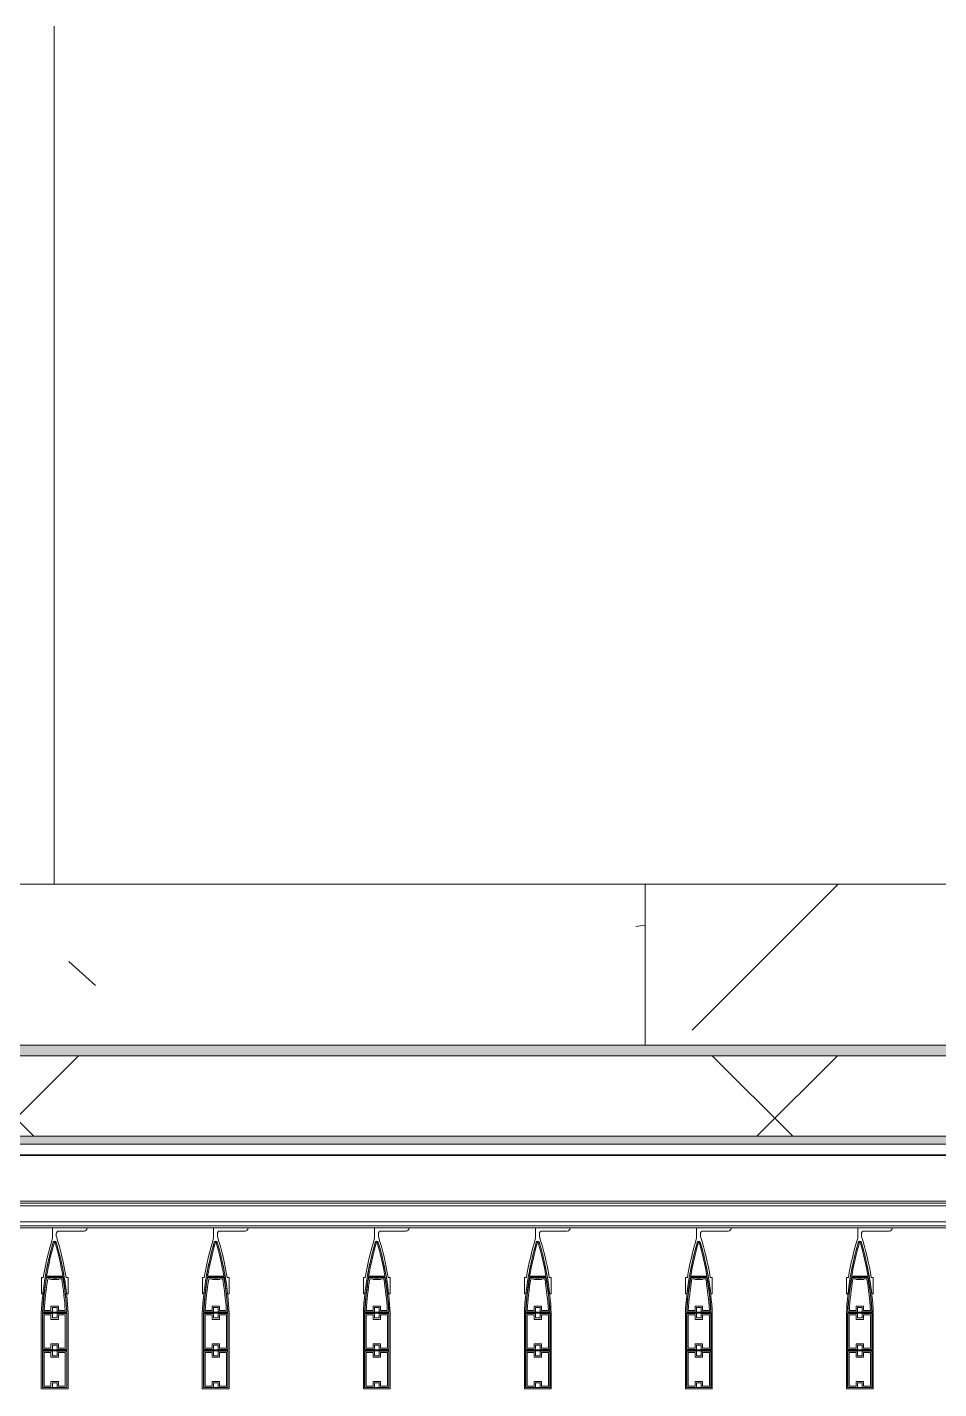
# Model space of a CAD drawing. Header units: millimetres. Extents: x 48966 to 155647, y -43515 to 26217.
# Drawn here: x 115280 to 116979, y -32323 to -29785 of the extents above; entities that cross this region are included whole.
import ezdxf

# ---------------------------------------------------------------- set-up
doc = ezdxf.new("R2010")
doc.units = ezdxf.units.MM
doc.linetypes.add('Осевые', pattern=[6350, 1270, -952.5, 3175, -952.5])
for name, color, linetype, lineweight in [('Обобщенные модели', 7, 'Continuous', 9), ('Обобщенные модели-1', 7, 'Continuous', 18), ('Общие ребра', 7, 'Continuous', 9), ('Оси-2', 7, 'Осевые', 9), ('Перекрытия', 7, 'Continuous', 9), ('Стены', 7, 'Continuous', 9), ('Стены-1', 7, 'Continuous', 18), ('Штриховка разреза-1', 7, 'Continuous', 9)]:
    doc.layers.add(name, color=color, linetype=linetype, lineweight=lineweight)
pattern_1 = [(0, (0, 0), (812.8, 203.2), [67.056, -542.544, 67.056, -542.544, -3251.2]), (0, (0, 0), (812.8, 203.2), [-1219.2, 67.056, -1152.144, 67.056, -542.544, -1422.4]), (0, (0, 0), (812.8, 203.2), [-3048, 67.056, -339.344, 67.056, -948.944]), (120, (304.8, 101.6), (-582.37636, 602.30545), [67.056, -542.544, 67.056, -542.544, -3251.2]), (120, (304.8, 101.6), (-582.37636, 602.30545), [-1219.2, 67.056, -1152.144, 67.056, -542.544, -1422.4]), (120, (304.8, 101.6), (-582.37636, 602.30545), [-3048, 67.056, -339.344, 67.056, -948.944]), (240, (406.4, 508), (-230.42364, -805.50545), [67.056, -542.544, 67.056, -542.544, -3251.2]), (240, (406.4, 508), (-230.42364, -805.50545), [-1219.2, 67.056, -1152.144, 67.056, -542.544, -1422.4]), (240, (406.4, 508), (-230.42364, -805.50545), [-3048, 67.056, -339.344, 67.056, -948.944])]

# ---------------------------------------------------------------- blocks, each defined once
blk = doc.blocks.new('Обобщенные модели 2 - Обобщенные модели 2-1035725-План 5-го этажа на отм_ _12_600')
at = {"layer": 'Обобщенные модели'}
h = blk.add_hatch(dxfattribs=at)
h.set_pattern_fill('FP_1', color=256, style=0, pattern_type=2)
h.set_pattern_definition([(45, (0, 0), (168.3798, 617.3926), [793.75, -158.75, 6.706, -152.044])])
h.paths.add_polyline_path([(117431.6, -31682.9), (117431.6, -31382.9), (116431.6, -31382.9), (116431.6, -31682.9), (117389.4, -31682.9)], flags=0)
at = {"layer": 'Обобщенные модели-1'}
for p, q in [((117431.6, -31382.9), (116431.6, -31382.9)), ((116431.6, -31382.9), (116431.6, -31682.9)), ((116431.6, -31682.9), (117431.6, -31682.9))]:
    blk.add_line(p, q, dxfattribs=at)
blk = doc.blocks.new('Обвязочная балка 1 - Обвязочная балка 1-1451838-План 5-го этажа на отм_ _12_600')
at = {"layer": 'Обобщенные модели'}
for p, q in [((124281.6, -31982.6), (79137.6, -31982.6)), ((79137.7, -32012.5), (124281.6, -32012.5))]:
    blk.add_line(p, q, dxfattribs=at)
at = {"layer": 'Обобщенные модели-1'}
for p, q in [((124281.6, -31973.4), (79137.6, -31973.4)), ((79137.6, -31977.4), (124281.6, -31977.4)), ((124281.6, -32019.4), (79137.7, -32019.4)), ((79137.7, -32023.4), (124281.6, -32023.4))]:
    blk.add_line(p, q, dxfattribs=at)
blk = doc.blocks.new('Профиль ламели474 - Профиль ламели-1595377-План 5-го этажа на отм_ _12_600')
at = {"layer": 'Обобщенные модели-1'}
for p, q in [((89806.9, 24507.1), (89806.9, 24366.2)), ((89856.9, 24507.1), (89806.9, 24507.1)), ((89809.1, 24436.5), (89809.1, 24504.9)), ((89809.1, 24504.9), (89854.7, 24504.9)), ((89827.4, 24504.4), (89809.6, 24504.4)), ((89809.6, 24504.4), (89809.6, 24437)), ((89812.1, 24439.5), (89812.1, 24501.9)), ((89812.1, 24501.9), (89824.9, 24501.9)), ((89824.9, 24501.9), (89824.9, 24493.5)), ((89827.4, 24496), (89827.4, 24504.4)), ((89836.3, 24496), (89827.4, 24496)), ((89854.2, 24504.4), (89836.3, 24504.4)), ((89836.3, 24504.4), (89836.3, 24496)), ((89838.8, 24493.5), (89838.8, 24501.9)), ((89838.8, 24501.9), (89851.7, 24501.9)), ((89851.7, 24501.9), (89851.7, 24439.5)), ((89854.2, 24437), (89854.2, 24504.4)), ((89854.7, 24504.9), (89854.7, 24436.5)), ((89856.9, 24366.2), (89856.9, 24507.1)), ((89824.9, 24493.5), (89838.8, 24493.5)), ((89838.8, 24447.9), (89824.9, 24447.9)), ((89824.9, 24447.9), (89824.9, 24439.5)), ((89827.4, 24437), (89827.4, 24445.4)), ((89827.4, 24445.4), (89836.3, 24445.4)), ((89836.3, 24445.4), (89836.3, 24437)), ((89838.8, 24439.5), (89838.8, 24447.9)), ((89854.7, 24436.5), (89809.1, 24436.5)), ((89809.1, 24434.6), (89854.7, 24434.6)), ((89809.1, 24366.2), (89809.1, 24434.6)), ((89809.6, 24437), (89827.4, 24437)), ((89827.4, 24434.1), (89809.6, 24434.1)), ((89809.6, 24434.1), (89809.6, 24366.7)), ((89824.9, 24439.5), (89812.1, 24439.5)), ((89812.1, 24369.2), (89812.1, 24431.6)), ((89812.1, 24431.6), (89824.9, 24431.6)), ((89824.9, 24431.6), (89824.9, 24423.2)), ((89824.9, 24423.2), (89838.8, 24423.2)), ((89827.4, 24425.7), (89827.4, 24434.1)), ((89836.3, 24425.7), (89827.4, 24425.7)), ((89836.3, 24437), (89854.2, 24437)), ((89854.2, 24434.1), (89836.3, 24434.1)), ((89836.3, 24434.1), (89836.3, 24425.7)), ((89851.7, 24439.5), (89838.8, 24439.5)), ((89838.8, 24423.2), (89838.8, 24431.6)), ((89838.8, 24431.6), (89851.7, 24431.6)), ((89851.7, 24431.6), (89851.7, 24369.2)), ((89854.2, 24366.7), (89854.2, 24434.1)), ((89854.7, 24434.6), (89854.7, 24366.2)), ((89824.9, 24369.2), (89812.1, 24369.2)), ((89838.8, 24377.6), (89824.9, 24377.6)), ((89824.9, 24377.6), (89824.9, 24369.2)), ((89827.4, 24366.7), (89827.4, 24375.1)), ((89827.4, 24375.1), (89836.3, 24375.1)), ((89836.3, 24375.1), (89836.3, 24366.7)), ((89838.8, 24369.2), (89838.8, 24377.6)), ((89851.7, 24369.2), (89838.8, 24369.2)), ((89854.7, 24366.2), (89809.1, 24366.2)), ((89809.1, 24364.3), (89854.6, 24364.3)), ((89809.6, 24366.7), (89827.4, 24366.7)), ((89827.4, 24363.8), (89809.6, 24363.8)), ((89812.2, 24361.3), (89824.9, 24361.3)), ((89824.9, 24361.3), (89824.9, 24352.9)), ((89824.9, 24352.9), (89838.8, 24352.9)), ((89827.4, 24355.4), (89827.4, 24363.8)), ((89836.3, 24355.4), (89827.4, 24355.4)), ((89836.3, 24366.7), (89854.2, 24366.7)), ((89854.2, 24363.8), (89836.3, 24363.8)), ((89836.3, 24363.8), (89836.3, 24355.4)), ((89838.8, 24352.9), (89838.8, 24361.3)), ((89838.8, 24361.3), (89851.5, 24361.3)), ((89809.8, 24330.1), (89806.9, 24330.1)), ((89806.9, 24330.1), (89806.9, 24299.7)), ((89856.8, 24330.1), (89853.9, 24330.1)), ((89856.8, 24299.7), (89856.8, 24330.1)), ((89806.9, 24299.7), (89810.5, 24299.7)), ((89847.4, 24299.2), (89816.3, 24299.2)), ((89816.6, 24297.3), (89847.1, 24297.3)), ((89816.8, 24299.7), (89827.4, 24299.7)), ((89824.9, 24302.2), (89818.9, 24302.2)), ((89838.8, 24303.5), (89824.9, 24303.5)), ((89824.9, 24303.5), (89824.9, 24302.2)), ((89827.4, 24299.7), (89827.4, 24301)), ((89827.4, 24301), (89836.3, 24301)), ((89836.3, 24301), (89836.3, 24299.7)), ((89836.3, 24299.7), (89846.9, 24299.7)), ((89838.8, 24302.2), (89838.8, 24303.5)), ((89844.8, 24302.2), (89838.8, 24302.2)), ((89853.2, 24299.7), (89856.8, 24299.7)), ((89828.9, 24223), (89828.9, 24218.1)), ((89835.9, 24207.1), (89835.9, 24226.3)), ((89771.9, 24208.1), (89771.9, 24207.1)), ((89771.9, 24207.1), (89835.9, 24207.1)), ((89823.9, 24213.1), (89776.9, 24213.1))]:
    blk.add_line(p, q, dxfattribs=at)
for centre, radius, start, end in [((90380.6, 24394.6), 574.5, 182.8338, 196.2258), ((90380.7, 24394.3), 572.3, 183.0109, 189.5715), ((90380.4, 24395.9), 571.8, 183.2193, 189.6867), ((90380.5, 24395.6), 569.3, 183.4571, 189.4457), ((89283.1, 24394.6), 574.5, 343.7742, 357.1662), ((89283.2, 24395.6), 569.3, 350.5543, 356.5429), ((89283.3, 24395.9), 571.8, 350.3133, 356.7807), ((89283, 24394.3), 572.3, 350.4285, 356.9891), ((90380.6, 24394.6), 574.5, 186.4465, 196.2576), ((89283.1, 24394.6), 574.5, 343.7424, 353.5535), ((90377.1, 24394.6), 574.5, 189.5084, 197.3712), ((90349, 24386.8), 539.8, 189.5428, 196.4344), ((89314.7, 24386.8), 539.8, 343.5656, 350.4572), ((89286.6, 24394.6), 574.5, 342.9661, 350.4916), ((89823.9, 24218.1), 5, 270, 0), ((89831.9, 24235.1), 3, 200, 340), ((89831.9, 24234.5), 2.84, 196.2576, 343.7424), ((89831.9, 24234.2), 0.645, 196.4344, 343.5656), ((89776.9, 24208.1), 5, 90, 180)]:
    blk.add_arc(centre, radius, start, end, dxfattribs=at)
blk = doc.blocks.new('Профиль ламели475 - Профиль ламели-1595641-План 5-го этажа на отм_ _12_600')
at = {"layer": 'Обобщенные модели-1'}
for p, q in [((89806.9, 24507.1), (89806.9, 24366.2)), ((89856.9, 24507.1), (89806.9, 24507.1)), ((89809.1, 24436.5), (89809.1, 24504.9)), ((89809.1, 24504.9), (89854.7, 24504.9)), ((89827.4, 24504.4), (89809.6, 24504.4)), ((89809.6, 24504.4), (89809.6, 24437)), ((89812.1, 24439.5), (89812.1, 24501.9)), ((89812.1, 24501.9), (89824.9, 24501.9)), ((89824.9, 24501.9), (89824.9, 24493.5)), ((89827.4, 24496), (89827.4, 24504.4)), ((89836.3, 24496), (89827.4, 24496)), ((89854.2, 24504.4), (89836.3, 24504.4)), ((89836.3, 24504.4), (89836.3, 24496)), ((89838.8, 24493.5), (89838.8, 24501.9)), ((89838.8, 24501.9), (89851.7, 24501.9)), ((89851.7, 24501.9), (89851.7, 24439.5)), ((89854.2, 24437), (89854.2, 24504.4)), ((89854.7, 24504.9), (89854.7, 24436.5)), ((89856.9, 24366.2), (89856.9, 24507.1)), ((89824.9, 24493.5), (89838.8, 24493.5)), ((89838.8, 24447.9), (89824.9, 24447.9)), ((89824.9, 24447.9), (89824.9, 24439.5)), ((89827.4, 24437), (89827.4, 24445.4)), ((89827.4, 24445.4), (89836.3, 24445.4)), ((89836.3, 24445.4), (89836.3, 24437)), ((89838.8, 24439.5), (89838.8, 24447.9)), ((89854.7, 24436.5), (89809.1, 24436.5)), ((89809.1, 24434.6), (89854.7, 24434.6)), ((89809.1, 24366.2), (89809.1, 24434.6)), ((89809.6, 24437), (89827.4, 24437)), ((89827.4, 24434.1), (89809.6, 24434.1)), ((89809.6, 24434.1), (89809.6, 24366.7)), ((89824.9, 24439.5), (89812.1, 24439.5)), ((89812.1, 24369.2), (89812.1, 24431.6)), ((89812.1, 24431.6), (89824.9, 24431.6)), ((89824.9, 24431.6), (89824.9, 24423.2)), ((89824.9, 24423.2), (89838.8, 24423.2)), ((89827.4, 24425.7), (89827.4, 24434.1)), ((89836.3, 24425.7), (89827.4, 24425.7)), ((89836.3, 24437), (89854.2, 24437)), ((89854.2, 24434.1), (89836.3, 24434.1)), ((89836.3, 24434.1), (89836.3, 24425.7)), ((89851.7, 24439.5), (89838.8, 24439.5)), ((89838.8, 24423.2), (89838.8, 24431.6)), ((89838.8, 24431.6), (89851.7, 24431.6)), ((89851.7, 24431.6), (89851.7, 24369.2)), ((89854.2, 24366.7), (89854.2, 24434.1)), ((89854.7, 24434.6), (89854.7, 24366.2)), ((89824.9, 24369.2), (89812.1, 24369.2)), ((89838.8, 24377.6), (89824.9, 24377.6)), ((89824.9, 24377.6), (89824.9, 24369.2)), ((89827.4, 24366.7), (89827.4, 24375.1)), ((89827.4, 24375.1), (89836.3, 24375.1)), ((89836.3, 24375.1), (89836.3, 24366.7)), ((89838.8, 24369.2), (89838.8, 24377.6)), ((89851.7, 24369.2), (89838.8, 24369.2)), ((89854.7, 24366.2), (89809.1, 24366.2)), ((89809.1, 24364.3), (89854.6, 24364.3)), ((89809.6, 24366.7), (89827.4, 24366.7)), ((89827.4, 24363.8), (89809.6, 24363.8)), ((89812.2, 24361.3), (89824.9, 24361.3)), ((89824.9, 24361.3), (89824.9, 24352.9)), ((89824.9, 24352.9), (89838.8, 24352.9)), ((89827.4, 24355.4), (89827.4, 24363.8)), ((89836.3, 24355.4), (89827.4, 24355.4)), ((89836.3, 24366.7), (89854.2, 24366.7)), ((89854.2, 24363.8), (89836.3, 24363.8)), ((89836.3, 24363.8), (89836.3, 24355.4)), ((89838.8, 24352.9), (89838.8, 24361.3)), ((89838.8, 24361.3), (89851.5, 24361.3)), ((89809.8, 24330.1), (89806.9, 24330.1)), ((89806.9, 24330.1), (89806.9, 24299.7)), ((89856.8, 24330.1), (89853.9, 24330.1)), ((89856.8, 24299.7), (89856.8, 24330.1)), ((89806.9, 24299.7), (89810.5, 24299.7)), ((89847.4, 24299.2), (89816.3, 24299.2)), ((89816.6, 24297.3), (89847.1, 24297.3)), ((89816.8, 24299.7), (89827.4, 24299.7)), ((89824.9, 24302.2), (89818.9, 24302.2)), ((89838.8, 24303.5), (89824.9, 24303.5)), ((89824.9, 24303.5), (89824.9, 24302.2)), ((89827.4, 24299.7), (89827.4, 24301)), ((89827.4, 24301), (89836.3, 24301)), ((89836.3, 24301), (89836.3, 24299.7)), ((89836.3, 24299.7), (89846.9, 24299.7)), ((89838.8, 24302.2), (89838.8, 24303.5)), ((89844.8, 24302.2), (89838.8, 24302.2)), ((89853.2, 24299.7), (89856.8, 24299.7)), ((89828.9, 24223), (89828.9, 24218.1)), ((89835.9, 24207.1), (89835.9, 24226.3)), ((89771.9, 24208.1), (89771.9, 24207.1)), ((89771.9, 24207.1), (89835.9, 24207.1)), ((89823.9, 24213.1), (89776.9, 24213.1))]:
    blk.add_line(p, q, dxfattribs=at)
for centre, radius, start, end in [((90380.6, 24394.6), 574.5, 182.8338, 196.2258), ((90380.7, 24394.3), 572.3, 183.0109, 189.5715), ((90380.4, 24395.9), 571.8, 183.2193, 189.6867), ((90380.5, 24395.6), 569.3, 183.4571, 189.4457), ((89283.1, 24394.6), 574.5, 343.7742, 357.1662), ((89283.2, 24395.6), 569.3, 350.5543, 356.5429), ((89283.3, 24395.9), 571.8, 350.3133, 356.7807), ((89283, 24394.3), 572.3, 350.4285, 356.9891), ((90380.6, 24394.6), 574.5, 186.4465, 196.2576), ((89283.1, 24394.6), 574.5, 343.7424, 353.5535), ((90377.1, 24394.6), 574.5, 189.5084, 197.3712), ((90349, 24386.8), 539.8, 189.5428, 196.4344), ((89314.7, 24386.8), 539.8, 343.5656, 350.4572), ((89286.6, 24394.6), 574.5, 342.9661, 350.4916), ((89823.9, 24218.1), 5, 270, 0), ((89831.9, 24235.1), 3, 200, 340), ((89831.9, 24234.5), 2.84, 196.2576, 343.7424), ((89831.9, 24234.2), 0.645, 196.4344, 343.5656), ((89776.9, 24208.1), 5, 90, 180)]:
    blk.add_arc(centre, radius, start, end, dxfattribs=at)
blk = doc.blocks.new('Профиль ламели476 - Профиль ламели-1595905-План 5-го этажа на отм_ _12_600')
at = {"layer": 'Обобщенные модели-1'}
for p, q in [((89806.9, 24507.1), (89806.9, 24366.2)), ((89856.9, 24507.1), (89806.9, 24507.1)), ((89809.1, 24436.5), (89809.1, 24504.9)), ((89809.1, 24504.9), (89854.7, 24504.9)), ((89827.4, 24504.4), (89809.6, 24504.4)), ((89809.6, 24504.4), (89809.6, 24437)), ((89812.1, 24439.5), (89812.1, 24501.9)), ((89812.1, 24501.9), (89824.9, 24501.9)), ((89824.9, 24501.9), (89824.9, 24493.5)), ((89827.4, 24496), (89827.4, 24504.4)), ((89836.3, 24496), (89827.4, 24496)), ((89854.2, 24504.4), (89836.3, 24504.4)), ((89836.3, 24504.4), (89836.3, 24496)), ((89838.8, 24493.5), (89838.8, 24501.9)), ((89838.8, 24501.9), (89851.7, 24501.9)), ((89851.7, 24501.9), (89851.7, 24439.5)), ((89854.2, 24437), (89854.2, 24504.4)), ((89854.7, 24504.9), (89854.7, 24436.5)), ((89856.9, 24366.2), (89856.9, 24507.1)), ((89824.9, 24493.5), (89838.8, 24493.5)), ((89838.8, 24447.9), (89824.9, 24447.9)), ((89824.9, 24447.9), (89824.9, 24439.5)), ((89827.4, 24437), (89827.4, 24445.4)), ((89827.4, 24445.4), (89836.3, 24445.4)), ((89836.3, 24445.4), (89836.3, 24437)), ((89838.8, 24439.5), (89838.8, 24447.9)), ((89854.7, 24436.5), (89809.1, 24436.5)), ((89809.1, 24434.6), (89854.7, 24434.6)), ((89809.1, 24366.2), (89809.1, 24434.6)), ((89809.6, 24437), (89827.4, 24437)), ((89827.4, 24434.1), (89809.6, 24434.1)), ((89809.6, 24434.1), (89809.6, 24366.7)), ((89824.9, 24439.5), (89812.1, 24439.5)), ((89812.1, 24369.2), (89812.1, 24431.6)), ((89812.1, 24431.6), (89824.9, 24431.6)), ((89824.9, 24431.6), (89824.9, 24423.2)), ((89824.9, 24423.2), (89838.8, 24423.2)), ((89827.4, 24425.7), (89827.4, 24434.1)), ((89836.3, 24425.7), (89827.4, 24425.7)), ((89836.3, 24437), (89854.2, 24437)), ((89854.2, 24434.1), (89836.3, 24434.1)), ((89836.3, 24434.1), (89836.3, 24425.7)), ((89851.7, 24439.5), (89838.8, 24439.5)), ((89838.8, 24423.2), (89838.8, 24431.6)), ((89838.8, 24431.6), (89851.7, 24431.6)), ((89851.7, 24431.6), (89851.7, 24369.2)), ((89854.2, 24366.7), (89854.2, 24434.1)), ((89854.7, 24434.6), (89854.7, 24366.2)), ((89824.9, 24369.2), (89812.1, 24369.2)), ((89838.8, 24377.6), (89824.9, 24377.6)), ((89824.9, 24377.6), (89824.9, 24369.2)), ((89827.4, 24366.7), (89827.4, 24375.1)), ((89827.4, 24375.1), (89836.3, 24375.1)), ((89836.3, 24375.1), (89836.3, 24366.7)), ((89838.8, 24369.2), (89838.8, 24377.6)), ((89851.7, 24369.2), (89838.8, 24369.2)), ((89854.7, 24366.2), (89809.1, 24366.2)), ((89809.1, 24364.3), (89854.6, 24364.3)), ((89809.6, 24366.7), (89827.4, 24366.7)), ((89827.4, 24363.8), (89809.6, 24363.8)), ((89812.2, 24361.3), (89824.9, 24361.3)), ((89824.9, 24361.3), (89824.9, 24352.9)), ((89824.9, 24352.9), (89838.8, 24352.9)), ((89827.4, 24355.4), (89827.4, 24363.8)), ((89836.3, 24355.4), (89827.4, 24355.4)), ((89836.3, 24366.7), (89854.2, 24366.7)), ((89854.2, 24363.8), (89836.3, 24363.8)), ((89836.3, 24363.8), (89836.3, 24355.4)), ((89838.8, 24352.9), (89838.8, 24361.3)), ((89838.8, 24361.3), (89851.5, 24361.3)), ((89809.8, 24330.1), (89806.9, 24330.1)), ((89806.9, 24330.1), (89806.9, 24299.7)), ((89856.8, 24330.1), (89853.9, 24330.1)), ((89856.8, 24299.7), (89856.8, 24330.1)), ((89806.9, 24299.7), (89810.5, 24299.7)), ((89847.4, 24299.2), (89816.3, 24299.2)), ((89816.6, 24297.3), (89847.1, 24297.3)), ((89816.8, 24299.7), (89827.4, 24299.7)), ((89824.9, 24302.2), (89818.9, 24302.2)), ((89838.8, 24303.5), (89824.9, 24303.5)), ((89824.9, 24303.5), (89824.9, 24302.2)), ((89827.4, 24299.7), (89827.4, 24301)), ((89827.4, 24301), (89836.3, 24301)), ((89836.3, 24301), (89836.3, 24299.7)), ((89836.3, 24299.7), (89846.9, 24299.7)), ((89838.8, 24302.2), (89838.8, 24303.5)), ((89844.8, 24302.2), (89838.8, 24302.2)), ((89853.2, 24299.7), (89856.8, 24299.7)), ((89828.9, 24223), (89828.9, 24218.1)), ((89835.9, 24207.1), (89835.9, 24226.3)), ((89771.9, 24208.1), (89771.9, 24207.1)), ((89771.9, 24207.1), (89835.9, 24207.1)), ((89823.9, 24213.1), (89776.9, 24213.1))]:
    blk.add_line(p, q, dxfattribs=at)
for centre, radius, start, end in [((90380.6, 24394.6), 574.5, 182.8338, 196.2258), ((90380.7, 24394.3), 572.3, 183.0109, 189.5715), ((90380.4, 24395.9), 571.8, 183.2193, 189.6867), ((90380.5, 24395.6), 569.3, 183.4571, 189.4457), ((89283.1, 24394.6), 574.5, 343.7742, 357.1662), ((89283.2, 24395.6), 569.3, 350.5543, 356.5429), ((89283.3, 24395.9), 571.8, 350.3133, 356.7807), ((89283, 24394.3), 572.3, 350.4285, 356.9891), ((90380.6, 24394.6), 574.5, 186.4465, 196.2576), ((89283.1, 24394.6), 574.5, 343.7424, 353.5535), ((90377.1, 24394.6), 574.5, 189.5084, 197.3712), ((90349, 24386.8), 539.8, 189.5428, 196.4344), ((89314.7, 24386.8), 539.8, 343.5656, 350.4572), ((89286.6, 24394.6), 574.5, 342.9661, 350.4916), ((89823.9, 24218.1), 5, 270, 0), ((89831.9, 24235.1), 3, 200, 340), ((89831.9, 24234.5), 2.84, 196.2576, 343.7424), ((89831.9, 24234.2), 0.645, 196.4344, 343.5656), ((89776.9, 24208.1), 5, 90, 180)]:
    blk.add_arc(centre, radius, start, end, dxfattribs=at)
blk = doc.blocks.new('Профиль ламели489 - Профиль ламели-1599337-План 5-го этажа на отм_ _12_600')
at = {"layer": 'Обобщенные модели-1'}
for p, q in [((89806.9, 24507.1), (89806.9, 24366.2)), ((89856.9, 24507.1), (89806.9, 24507.1)), ((89809.1, 24436.5), (89809.1, 24504.9)), ((89809.1, 24504.9), (89854.7, 24504.9)), ((89827.4, 24504.4), (89809.6, 24504.4)), ((89809.6, 24504.4), (89809.6, 24437)), ((89812.1, 24439.5), (89812.1, 24501.9)), ((89812.1, 24501.9), (89824.9, 24501.9)), ((89824.9, 24501.9), (89824.9, 24493.5)), ((89827.4, 24496), (89827.4, 24504.4)), ((89836.3, 24496), (89827.4, 24496)), ((89854.2, 24504.4), (89836.3, 24504.4)), ((89836.3, 24504.4), (89836.3, 24496)), ((89838.8, 24493.5), (89838.8, 24501.9)), ((89838.8, 24501.9), (89851.7, 24501.9)), ((89851.7, 24501.9), (89851.7, 24439.5)), ((89854.2, 24437), (89854.2, 24504.4)), ((89854.7, 24504.9), (89854.7, 24436.5)), ((89856.9, 24366.2), (89856.9, 24507.1)), ((89824.9, 24493.5), (89838.8, 24493.5)), ((89838.8, 24447.9), (89824.9, 24447.9)), ((89824.9, 24447.9), (89824.9, 24439.5)), ((89827.4, 24437), (89827.4, 24445.4)), ((89827.4, 24445.4), (89836.3, 24445.4)), ((89836.3, 24445.4), (89836.3, 24437)), ((89838.8, 24439.5), (89838.8, 24447.9)), ((89854.7, 24436.5), (89809.1, 24436.5)), ((89809.1, 24434.6), (89854.7, 24434.6)), ((89809.1, 24366.2), (89809.1, 24434.6)), ((89809.6, 24437), (89827.4, 24437)), ((89827.4, 24434.1), (89809.6, 24434.1)), ((89809.6, 24434.1), (89809.6, 24366.7)), ((89824.9, 24439.5), (89812.1, 24439.5)), ((89812.1, 24369.2), (89812.1, 24431.6)), ((89812.1, 24431.6), (89824.9, 24431.6)), ((89824.9, 24431.6), (89824.9, 24423.2)), ((89824.9, 24423.2), (89838.8, 24423.2)), ((89827.4, 24425.7), (89827.4, 24434.1)), ((89836.3, 24425.7), (89827.4, 24425.7)), ((89836.3, 24437), (89854.2, 24437)), ((89854.2, 24434.1), (89836.3, 24434.1)), ((89836.3, 24434.1), (89836.3, 24425.7)), ((89851.7, 24439.5), (89838.8, 24439.5)), ((89838.8, 24423.2), (89838.8, 24431.6)), ((89838.8, 24431.6), (89851.7, 24431.6)), ((89851.7, 24431.6), (89851.7, 24369.2)), ((89854.2, 24366.7), (89854.2, 24434.1)), ((89854.7, 24434.6), (89854.7, 24366.2)), ((89824.9, 24369.2), (89812.1, 24369.2)), ((89838.8, 24377.6), (89824.9, 24377.6)), ((89824.9, 24377.6), (89824.9, 24369.2)), ((89827.4, 24366.7), (89827.4, 24375.1)), ((89827.4, 24375.1), (89836.3, 24375.1)), ((89836.3, 24375.1), (89836.3, 24366.7)), ((89838.8, 24369.2), (89838.8, 24377.6)), ((89851.7, 24369.2), (89838.8, 24369.2)), ((89854.7, 24366.2), (89809.1, 24366.2)), ((89809.1, 24364.3), (89854.6, 24364.3)), ((89809.6, 24366.7), (89827.4, 24366.7)), ((89827.4, 24363.8), (89809.6, 24363.8)), ((89812.2, 24361.3), (89824.9, 24361.3)), ((89824.9, 24361.3), (89824.9, 24352.9)), ((89824.9, 24352.9), (89838.8, 24352.9)), ((89827.4, 24355.4), (89827.4, 24363.8)), ((89836.3, 24355.4), (89827.4, 24355.4)), ((89836.3, 24366.7), (89854.2, 24366.7)), ((89854.2, 24363.8), (89836.3, 24363.8)), ((89836.3, 24363.8), (89836.3, 24355.4)), ((89838.8, 24352.9), (89838.8, 24361.3)), ((89838.8, 24361.3), (89851.5, 24361.3)), ((89809.8, 24330.1), (89806.9, 24330.1)), ((89806.9, 24330.1), (89806.9, 24299.7)), ((89856.8, 24330.1), (89853.9, 24330.1)), ((89856.8, 24299.7), (89856.8, 24330.1)), ((89806.9, 24299.7), (89810.5, 24299.7)), ((89847.4, 24299.2), (89816.3, 24299.2)), ((89816.6, 24297.3), (89847.1, 24297.3)), ((89816.8, 24299.7), (89827.4, 24299.7)), ((89824.9, 24302.2), (89818.9, 24302.2)), ((89838.8, 24303.5), (89824.9, 24303.5)), ((89824.9, 24303.5), (89824.9, 24302.2)), ((89827.4, 24299.7), (89827.4, 24301)), ((89827.4, 24301), (89836.3, 24301)), ((89836.3, 24301), (89836.3, 24299.7)), ((89836.3, 24299.7), (89846.9, 24299.7)), ((89838.8, 24302.2), (89838.8, 24303.5)), ((89844.8, 24302.2), (89838.8, 24302.2)), ((89853.2, 24299.7), (89856.8, 24299.7)), ((89828.9, 24223), (89828.9, 24218.1)), ((89835.9, 24207.1), (89835.9, 24226.3)), ((89771.9, 24208.1), (89771.9, 24207.1)), ((89771.9, 24207.1), (89835.9, 24207.1)), ((89823.9, 24213.1), (89776.9, 24213.1))]:
    blk.add_line(p, q, dxfattribs=at)
for centre, radius, start, end in [((90380.6, 24394.6), 574.5, 182.8338, 196.2258), ((90380.7, 24394.3), 572.3, 183.0109, 189.5715), ((90380.4, 24395.9), 571.8, 183.2193, 189.6867), ((90380.5, 24395.6), 569.3, 183.4571, 189.4457), ((89283.1, 24394.6), 574.5, 343.7742, 357.1662), ((89283.2, 24395.6), 569.3, 350.5543, 356.5429), ((89283.3, 24395.9), 571.8, 350.3133, 356.7807), ((89283, 24394.3), 572.3, 350.4285, 356.9891), ((90380.6, 24394.6), 574.5, 186.4465, 196.2576), ((89283.1, 24394.6), 574.5, 343.7424, 353.5535), ((90377.1, 24394.6), 574.5, 189.5084, 197.3712), ((90349, 24386.8), 539.8, 189.5428, 196.4344), ((89314.7, 24386.8), 539.8, 343.5656, 350.4572), ((89286.6, 24394.6), 574.5, 342.9661, 350.4916), ((89823.9, 24218.1), 5, 270, 0), ((89831.9, 24235.1), 3, 200, 340), ((89831.9, 24234.5), 2.84, 196.2576, 343.7424), ((89831.9, 24234.2), 0.645, 196.4344, 343.5656), ((89776.9, 24208.1), 5, 90, 180)]:
    blk.add_arc(centre, radius, start, end, dxfattribs=at)
blk = doc.blocks.new('Профиль ламели490 - Профиль ламели-1599601-План 5-го этажа на отм_ _12_600')
at = {"layer": 'Обобщенные модели-1'}
for p, q in [((89806.9, 24507.1), (89806.9, 24366.2)), ((89856.9, 24507.1), (89806.9, 24507.1)), ((89809.1, 24436.5), (89809.1, 24504.9)), ((89809.1, 24504.9), (89854.7, 24504.9)), ((89827.4, 24504.4), (89809.6, 24504.4)), ((89809.6, 24504.4), (89809.6, 24437)), ((89812.1, 24439.5), (89812.1, 24501.9)), ((89812.1, 24501.9), (89824.9, 24501.9)), ((89824.9, 24501.9), (89824.9, 24493.5)), ((89827.4, 24496), (89827.4, 24504.4)), ((89836.3, 24496), (89827.4, 24496)), ((89854.2, 24504.4), (89836.3, 24504.4)), ((89836.3, 24504.4), (89836.3, 24496)), ((89838.8, 24493.5), (89838.8, 24501.9)), ((89838.8, 24501.9), (89851.7, 24501.9)), ((89851.7, 24501.9), (89851.7, 24439.5)), ((89854.2, 24437), (89854.2, 24504.4)), ((89854.7, 24504.9), (89854.7, 24436.5)), ((89856.9, 24366.2), (89856.9, 24507.1)), ((89824.9, 24493.5), (89838.8, 24493.5)), ((89838.8, 24447.9), (89824.9, 24447.9)), ((89824.9, 24447.9), (89824.9, 24439.5)), ((89827.4, 24437), (89827.4, 24445.4)), ((89827.4, 24445.4), (89836.3, 24445.4)), ((89836.3, 24445.4), (89836.3, 24437)), ((89838.8, 24439.5), (89838.8, 24447.9)), ((89854.7, 24436.5), (89809.1, 24436.5)), ((89809.1, 24434.6), (89854.7, 24434.6)), ((89809.1, 24366.2), (89809.1, 24434.6)), ((89809.6, 24437), (89827.4, 24437)), ((89827.4, 24434.1), (89809.6, 24434.1)), ((89809.6, 24434.1), (89809.6, 24366.7)), ((89824.9, 24439.5), (89812.1, 24439.5)), ((89812.1, 24369.2), (89812.1, 24431.6)), ((89812.1, 24431.6), (89824.9, 24431.6)), ((89824.9, 24431.6), (89824.9, 24423.2)), ((89824.9, 24423.2), (89838.8, 24423.2)), ((89827.4, 24425.7), (89827.4, 24434.1)), ((89836.3, 24425.7), (89827.4, 24425.7)), ((89836.3, 24437), (89854.2, 24437)), ((89854.2, 24434.1), (89836.3, 24434.1)), ((89836.3, 24434.1), (89836.3, 24425.7)), ((89851.7, 24439.5), (89838.8, 24439.5)), ((89838.8, 24423.2), (89838.8, 24431.6)), ((89838.8, 24431.6), (89851.7, 24431.6)), ((89851.7, 24431.6), (89851.7, 24369.2)), ((89854.2, 24366.7), (89854.2, 24434.1)), ((89854.7, 24434.6), (89854.7, 24366.2)), ((89824.9, 24369.2), (89812.1, 24369.2)), ((89838.8, 24377.6), (89824.9, 24377.6)), ((89824.9, 24377.6), (89824.9, 24369.2)), ((89827.4, 24366.7), (89827.4, 24375.1)), ((89827.4, 24375.1), (89836.3, 24375.1)), ((89836.3, 24375.1), (89836.3, 24366.7)), ((89838.8, 24369.2), (89838.8, 24377.6)), ((89851.7, 24369.2), (89838.8, 24369.2)), ((89854.7, 24366.2), (89809.1, 24366.2)), ((89809.1, 24364.3), (89854.6, 24364.3)), ((89809.6, 24366.7), (89827.4, 24366.7)), ((89827.4, 24363.8), (89809.6, 24363.8)), ((89812.2, 24361.3), (89824.9, 24361.3)), ((89824.9, 24361.3), (89824.9, 24352.9)), ((89824.9, 24352.9), (89838.8, 24352.9)), ((89827.4, 24355.4), (89827.4, 24363.8)), ((89836.3, 24355.4), (89827.4, 24355.4)), ((89836.3, 24366.7), (89854.2, 24366.7)), ((89854.2, 24363.8), (89836.3, 24363.8)), ((89836.3, 24363.8), (89836.3, 24355.4)), ((89838.8, 24352.9), (89838.8, 24361.3)), ((89838.8, 24361.3), (89851.5, 24361.3)), ((89809.8, 24330.1), (89806.9, 24330.1)), ((89806.9, 24330.1), (89806.9, 24299.7)), ((89856.8, 24330.1), (89853.9, 24330.1)), ((89856.8, 24299.7), (89856.8, 24330.1)), ((89806.9, 24299.7), (89810.5, 24299.7)), ((89847.4, 24299.2), (89816.3, 24299.2)), ((89816.6, 24297.3), (89847.1, 24297.3)), ((89816.8, 24299.7), (89827.4, 24299.7)), ((89824.9, 24302.2), (89818.9, 24302.2)), ((89838.8, 24303.5), (89824.9, 24303.5)), ((89824.9, 24303.5), (89824.9, 24302.2)), ((89827.4, 24299.7), (89827.4, 24301)), ((89827.4, 24301), (89836.3, 24301)), ((89836.3, 24301), (89836.3, 24299.7)), ((89836.3, 24299.7), (89846.9, 24299.7)), ((89838.8, 24302.2), (89838.8, 24303.5)), ((89844.8, 24302.2), (89838.8, 24302.2)), ((89853.2, 24299.7), (89856.8, 24299.7)), ((89828.9, 24223), (89828.9, 24218.1)), ((89835.9, 24207.1), (89835.9, 24226.3)), ((89771.9, 24208.1), (89771.9, 24207.1)), ((89771.9, 24207.1), (89835.9, 24207.1)), ((89823.9, 24213.1), (89776.9, 24213.1))]:
    blk.add_line(p, q, dxfattribs=at)
for centre, radius, start, end in [((90380.6, 24394.6), 574.5, 182.8338, 196.2258), ((90380.7, 24394.3), 572.3, 183.0109, 189.5715), ((90380.4, 24395.9), 571.8, 183.2193, 189.6867), ((90380.5, 24395.6), 569.3, 183.4571, 189.4457), ((89283.1, 24394.6), 574.5, 343.7742, 357.1662), ((89283.2, 24395.6), 569.3, 350.5543, 356.5429), ((89283.3, 24395.9), 571.8, 350.3133, 356.7807), ((89283, 24394.3), 572.3, 350.4285, 356.9891), ((90380.6, 24394.6), 574.5, 186.4465, 196.2576), ((89283.1, 24394.6), 574.5, 343.7424, 353.5535), ((90377.1, 24394.6), 574.5, 189.5084, 197.3712), ((90349, 24386.8), 539.8, 189.5428, 196.4344), ((89314.7, 24386.8), 539.8, 343.5656, 350.4572), ((89286.6, 24394.6), 574.5, 342.9661, 350.4916), ((89823.9, 24218.1), 5, 270, 0), ((89831.9, 24235.1), 3, 200, 340), ((89831.9, 24234.5), 2.84, 196.2576, 343.7424), ((89831.9, 24234.2), 0.645, 196.4344, 343.5656), ((89776.9, 24208.1), 5, 90, 180)]:
    blk.add_arc(centre, radius, start, end, dxfattribs=at)
blk = doc.blocks.new('Профиль ламели491 - Профиль ламели-1599865-План 5-го этажа на отм_ _12_600')
at = {"layer": 'Обобщенные модели-1'}
for p, q in [((89806.9, 24507.1), (89806.9, 24366.2)), ((89856.9, 24507.1), (89806.9, 24507.1)), ((89809.1, 24436.5), (89809.1, 24504.9)), ((89809.1, 24504.9), (89854.7, 24504.9)), ((89827.4, 24504.4), (89809.6, 24504.4)), ((89809.6, 24504.4), (89809.6, 24437)), ((89812.1, 24439.5), (89812.1, 24501.9)), ((89812.1, 24501.9), (89824.9, 24501.9)), ((89824.9, 24501.9), (89824.9, 24493.5)), ((89827.4, 24496), (89827.4, 24504.4)), ((89836.3, 24496), (89827.4, 24496)), ((89854.2, 24504.4), (89836.3, 24504.4)), ((89836.3, 24504.4), (89836.3, 24496)), ((89838.8, 24493.5), (89838.8, 24501.9)), ((89838.8, 24501.9), (89851.7, 24501.9)), ((89851.7, 24501.9), (89851.7, 24439.5)), ((89854.2, 24437), (89854.2, 24504.4)), ((89854.7, 24504.9), (89854.7, 24436.5)), ((89856.9, 24366.2), (89856.9, 24507.1)), ((89824.9, 24493.5), (89838.8, 24493.5)), ((89838.8, 24447.9), (89824.9, 24447.9)), ((89824.9, 24447.9), (89824.9, 24439.5)), ((89827.4, 24437), (89827.4, 24445.4)), ((89827.4, 24445.4), (89836.3, 24445.4)), ((89836.3, 24445.4), (89836.3, 24437)), ((89838.8, 24439.5), (89838.8, 24447.9)), ((89854.7, 24436.5), (89809.1, 24436.5)), ((89809.1, 24434.6), (89854.7, 24434.6)), ((89809.1, 24366.2), (89809.1, 24434.6)), ((89809.6, 24437), (89827.4, 24437)), ((89827.4, 24434.1), (89809.6, 24434.1)), ((89809.6, 24434.1), (89809.6, 24366.7)), ((89824.9, 24439.5), (89812.1, 24439.5)), ((89812.1, 24369.2), (89812.1, 24431.6)), ((89812.1, 24431.6), (89824.9, 24431.6)), ((89824.9, 24431.6), (89824.9, 24423.2)), ((89824.9, 24423.2), (89838.8, 24423.2)), ((89827.4, 24425.7), (89827.4, 24434.1)), ((89836.3, 24425.7), (89827.4, 24425.7)), ((89836.3, 24437), (89854.2, 24437)), ((89854.2, 24434.1), (89836.3, 24434.1)), ((89836.3, 24434.1), (89836.3, 24425.7)), ((89851.7, 24439.5), (89838.8, 24439.5)), ((89838.8, 24423.2), (89838.8, 24431.6)), ((89838.8, 24431.6), (89851.7, 24431.6)), ((89851.7, 24431.6), (89851.7, 24369.2)), ((89854.2, 24366.7), (89854.2, 24434.1)), ((89854.7, 24434.6), (89854.7, 24366.2)), ((89824.9, 24369.2), (89812.1, 24369.2)), ((89838.8, 24377.6), (89824.9, 24377.6)), ((89824.9, 24377.6), (89824.9, 24369.2)), ((89827.4, 24366.7), (89827.4, 24375.1)), ((89827.4, 24375.1), (89836.3, 24375.1)), ((89836.3, 24375.1), (89836.3, 24366.7)), ((89838.8, 24369.2), (89838.8, 24377.6)), ((89851.7, 24369.2), (89838.8, 24369.2)), ((89854.7, 24366.2), (89809.1, 24366.2)), ((89809.1, 24364.3), (89854.6, 24364.3)), ((89809.6, 24366.7), (89827.4, 24366.7)), ((89827.4, 24363.8), (89809.6, 24363.8)), ((89812.2, 24361.3), (89824.9, 24361.3)), ((89824.9, 24361.3), (89824.9, 24352.9)), ((89824.9, 24352.9), (89838.8, 24352.9)), ((89827.4, 24355.4), (89827.4, 24363.8)), ((89836.3, 24355.4), (89827.4, 24355.4)), ((89836.3, 24366.7), (89854.2, 24366.7)), ((89854.2, 24363.8), (89836.3, 24363.8)), ((89836.3, 24363.8), (89836.3, 24355.4)), ((89838.8, 24352.9), (89838.8, 24361.3)), ((89838.8, 24361.3), (89851.5, 24361.3)), ((89809.8, 24330.1), (89806.9, 24330.1)), ((89806.9, 24330.1), (89806.9, 24299.7)), ((89856.8, 24330.1), (89853.9, 24330.1)), ((89856.8, 24299.7), (89856.8, 24330.1)), ((89806.9, 24299.7), (89810.5, 24299.7)), ((89847.4, 24299.2), (89816.3, 24299.2)), ((89816.6, 24297.3), (89847.1, 24297.3)), ((89816.8, 24299.7), (89827.4, 24299.7)), ((89824.9, 24302.2), (89818.9, 24302.2)), ((89838.8, 24303.5), (89824.9, 24303.5)), ((89824.9, 24303.5), (89824.9, 24302.2)), ((89827.4, 24299.7), (89827.4, 24301)), ((89827.4, 24301), (89836.3, 24301)), ((89836.3, 24301), (89836.3, 24299.7)), ((89836.3, 24299.7), (89846.9, 24299.7)), ((89838.8, 24302.2), (89838.8, 24303.5)), ((89844.8, 24302.2), (89838.8, 24302.2)), ((89853.2, 24299.7), (89856.8, 24299.7)), ((89828.9, 24223), (89828.9, 24218.1)), ((89835.9, 24207.1), (89835.9, 24226.3)), ((89771.9, 24208.1), (89771.9, 24207.1)), ((89771.9, 24207.1), (89835.9, 24207.1)), ((89823.9, 24213.1), (89776.9, 24213.1))]:
    blk.add_line(p, q, dxfattribs=at)
for centre, radius, start, end in [((90380.6, 24394.6), 574.5, 182.8338, 196.2258), ((90380.7, 24394.3), 572.3, 183.0109, 189.5715), ((90380.4, 24395.9), 571.8, 183.2193, 189.6867), ((90380.5, 24395.6), 569.3, 183.4571, 189.4457), ((89283.1, 24394.6), 574.5, 343.7742, 357.1662), ((89283.2, 24395.6), 569.3, 350.5543, 356.5429), ((89283.3, 24395.9), 571.8, 350.3133, 356.7807), ((89283, 24394.3), 572.3, 350.4285, 356.9891), ((90380.6, 24394.6), 574.5, 186.4465, 196.2576), ((89283.1, 24394.6), 574.5, 343.7424, 353.5535), ((90377.1, 24394.6), 574.5, 189.5084, 197.3712), ((90349, 24386.8), 539.8, 189.5428, 196.4344), ((89314.7, 24386.8), 539.8, 343.5656, 350.4572), ((89286.6, 24394.6), 574.5, 342.9661, 350.4916), ((89823.9, 24218.1), 5, 270, 0), ((89831.9, 24235.1), 3, 200, 340), ((89831.9, 24234.5), 2.84, 196.2576, 343.7424), ((89831.9, 24234.2), 0.645, 196.4344, 343.5656), ((89776.9, 24208.1), 5, 90, 180)]:
    blk.add_arc(centre, radius, start, end, dxfattribs=at)

msp = doc.modelspace()

# ---------------------------------------------------------------- hatches: boundary and pattern name
at = {"layer": 'Штриховка разреза-1'}
h = msp.add_hatch(dxfattribs=at)
h.set_pattern_fill('FP_7', color=256, style=0, pattern_type=2)
h.set_pattern_definition([(50, (0, 0), (1457.472, -127.512), [152.4, -1676.4]), (355, (0, 0), (-281.942, 1528.454), [121.92, -1341.12]), (100.451, (121.5, -10.6), (1175.541, 1400.933), [129.52, -1424.721]), (46.184, (0, 406.4), (2168.632, -336.342), [228.6, -2514.6]), (96.636, (180.7, 378.4), (1899.22, 1979.42), [194.28, -2137.08]), (351.184, (0, 406.4), (1899.24, 1979.402), [182.88, -2011.68]), (21, (203.2, 304.8), (1212.915, -818.121), [152.4, -1676.4]), (326, (203.2, 304.8), (494.417, 1473.504), [121.92, -1341.12]), (71.451, (304.3, 236.6), (1707.337, 655.37), [129.52, -1424.721]), (37.5, (0, 0), (24.7094, 676.4402), [67.056, -1257.808, 67.056, -1294.384, -1346.2]), (37.5, (0, 0), (24.7094, 676.4402), [-2686.304, 67.056, -1279.144]), (7.5, (0, 0), (534.5577, 801.4443), [67.056, -709.168, 67.056, -1227.328, -513.08]), (7.5, (0, 0), (534.5577, 801.4443), [-2070.608, 67.056, -446.024]), (327.5, (-453.14, 0), (1084.7275, -45.8312), [67.056, -440.944, 67.056, -1517.904, -2103.12]), (327.5, (-453.14, 0), (1084.7275, -45.8312), [-2092.96, 67.056, -2036.064]), (317.5, (-656.3, 0), (1185.035, 203.4135), [67.056, -593.344, 67.056, -985.52, -1493.52]), (317.5, (-656.3, 0), (1185.035, 203.4135), [-1712.976, 67.056, -1426.464])])
h.paths.add_polyline_path([(114474.1, -31682.9), (116431.6, -31682.9), (116431.6, -31382.9), (114431.6, -31382.9), (114431.6, -31682.9)], flags=0)
h.paths.add_polyline_path([(111142.4, -31682.9), (112031.6, -31682.9), (112031.6, -31382.9), (110831.6, -31382.9), (110831.6, -31682.9)], flags=0)
h = msp.add_hatch(dxfattribs=at)
h.set_pattern_fill('FP_8', color=256, style=0, pattern_type=2)
h.set_pattern_definition(pattern_1)
h.paths.add_polyline_path([(121631.6, -31702.6), (124229.4, -31702.6), (124227.6, -31682.9), (124052.8, -31682.6), (121631.6, -31682.6)], flags=0)
h.paths.add_polyline_path([(116140, -31702.6), (120431.6, -31702.6), (120431.6, -31682.6), (114431.6, -31682.6), (114431.6, -31702.6), (115723.5, -31702.6)], flags=0)
h.paths.add_polyline_path([(111975.3, -31702.6), (112031.6, -31702.6), (112031.6, -31682.6), (109631.6, -31682.6), (109631.6, -31702.6), (111558.9, -31702.6)], flags=0)
h.paths.add_polyline_path([(106977.8, -31702.6), (108431.6, -31702.6), (108431.6, -31682.6), (102431.6, -31682.6), (102431.6, -31702.6), (106561.3, -31702.6)], flags=0)
h.paths.add_polyline_path([(101147.2, -31702.6), (101231.6, -31702.6), (101231.6, -31682.6), (100031.6, -31682.6), (100031.6, -31702.6), (100730.8, -31702.6)], flags=0)
h.paths.add_polyline_path([(98648.5, -31702.6), (98831.6, -31702.6), (98831.6, -31682.6), (97631.6, -31682.6), (97631.6, -31702.6), (98232, -31702.6)], flags=0)
h.paths.add_polyline_path([(94900.3, -31702.6), (95231.6, -31702.6), (95231.6, -31682.6), (94031.6, -31682.6), (94031.6, -31702.6), (94483.8, -31702.6)], flags=0)
h.paths.add_polyline_path([(91985, -31702.6), (92831.6, -31702.6), (92831.6, -31682.6), (90431.6, -31682.6), (90431.6, -31702.6), (91568.5, -31702.6)], flags=0)
h.paths.add_polyline_path([(89231.6, -31702.6), (89231.6, -31682.6), (88031.6, -31682.6), (88031.6, -31702.6), (89069.7, -31702.6)], flags=0)
h.paths.add_polyline_path([(86154.5, -31702.6), (86831.6, -31702.6), (86831.6, -31682.6), (84431.6, -31682.6), (84431.6, -31702.6), (85738, -31702.6)], flags=0)
h.paths.add_polyline_path([(81989.8, -31702.6), (82031.6, -31702.6), (82031.6, -31682.6), (79631.6, -31682.6), (79631.6, -31702.6), (81573.4, -31702.6)], flags=0)
h = msp.add_hatch(dxfattribs=at)
h.set_pattern_fill('FP_9', color=256, style=0, pattern_type=2)
h.set_pattern_definition([(45, (0, 0), (-707.107, 707.107), []), (135, (0, 0), (-707.107, -707.107), [])])
h.paths.add_polyline_path([(121631.6, -31852.6), (124228.6, -31852.6), (124229.4, -31702.6), (121631.6, -31702.6), (121631.6, -31817.6)], flags=0)
h.paths.add_polyline_path([(116140, -31852.6), (120431.6, -31852.6), (120431.6, -31702.6), (114431.6, -31702.6), (114431.6, -31852.6), (115723.5, -31852.6)], flags=0)
h.paths.add_polyline_path([(111142.4, -31852.6), (112031.6, -31852.6), (112031.6, -31702.6), (109631.6, -31702.6), (109631.6, -31852.6), (110725.9, -31852.6)], flags=0)
h.paths.add_polyline_path([(108227.2, -31852.6), (108431.6, -31852.6), (108431.6, -31702.6), (102431.6, -31702.6), (102431.6, -31852.6), (107810.7, -31852.6)], flags=0)
h.paths.add_polyline_path([(101231.6, -31852.6), (101231.6, -31702.6), (100031.6, -31702.6), (100031.6, -31852.6), (101147.2, -31852.6)], flags=0)
h.paths.add_polyline_path([(98648.5, -31852.6), (98831.6, -31852.6), (98831.6, -31702.6), (97631.6, -31702.6), (97631.6, -31852.6), (98232, -31852.6)], flags=0)
h.paths.add_polyline_path([(95231.6, -31852.6), (95231.6, -31702.6), (94031.6, -31702.6), (94031.6, -31852.6), (94900.3, -31852.6)], flags=0)
h.paths.add_polyline_path([(92831.6, -31852.6), (92831.6, -31702.6), (90431.6, -31702.6), (90431.6, -31852.6), (92817.9, -31852.6)], flags=0)
h.paths.add_polyline_path([(85738, -31852.6), (86831.6, -31852.6), (86831.6, -31702.6), (84431.6, -31702.6), (84431.6, -31852.6), (85321.6, -31852.6)], flags=0)
h.paths.add_polyline_path([(89069.7, -31852.6), (89231.6, -31852.6), (89231.6, -31702.6), (88031.6, -31702.6), (88031.6, -31852.6), (88653.3, -31852.6)], flags=0)
h.paths.add_polyline_path([(82031.6, -31852.6), (82031.6, -31702.6), (79631.6, -31702.6), (79631.6, -31852.6), (81989.8, -31852.6)], flags=0)
h = msp.add_hatch(dxfattribs=at)
h.set_pattern_fill('FP_8', color=256, style=0, pattern_type=2)
h.set_pattern_definition(pattern_1)
h.paths.add_polyline_path([(124228.5, -31867.6), (124228.6, -31852.6), (121631.6, -31852.6), (121631.6, -31867.6), (124052.8, -31867.6)], flags=0)
h.paths.add_polyline_path([(118222.3, -31867.6), (120431.6, -31867.6), (120431.6, -31852.6), (114431.6, -31852.6), (114431.6, -31867.6), (117805.9, -31867.6)], flags=0)
h.paths.add_polyline_path([(112031.6, -31867.6), (112031.6, -31852.6), (109631.6, -31852.6), (109631.6, -31867.6), (111975.3, -31867.6)], flags=0)
h.paths.add_polyline_path([(105728.4, -31867.6), (108431.6, -31867.6), (108431.6, -31852.6), (102431.6, -31852.6), (102431.6, -31867.6), (105311.9, -31867.6)], flags=0)
h.paths.add_polyline_path([(101147.2, -31867.6), (101231.6, -31867.6), (101231.6, -31852.6), (100031.6, -31852.6), (100031.6, -31867.6), (100730.8, -31867.6)], flags=0)
h.paths.add_polyline_path([(97631.6, -31867.6), (98831.6, -31867.6), (98831.6, -31852.6), (97631.6, -31852.6)], flags=0)
h.paths.add_polyline_path([(94900.3, -31867.6), (95231.6, -31867.6), (95231.6, -31852.6), (94031.6, -31852.6), (94031.6, -31867.6), (94483.8, -31867.6)], flags=0)
h.paths.add_polyline_path([(92401.5, -31867.6), (92831.6, -31867.6), (92831.6, -31852.6), (90431.6, -31852.6), (90431.6, -31867.6), (91985, -31867.6)], flags=0)
h.paths.add_polyline_path([(89069.7, -31867.6), (89231.6, -31867.6), (89231.6, -31852.6), (88031.6, -31852.6), (88031.6, -31867.6), (88653.3, -31867.6)], flags=0)
h.paths.add_polyline_path([(84488.6, -31867.6), (86831.6, -31867.6), (86831.6, -31852.6), (84431.6, -31852.6), (84431.6, -31867.6)], flags=0)
h.paths.add_polyline_path([(82031.6, -31867.6), (82031.6, -31852.6), (79631.6, -31852.6), (79631.6, -31867.6), (81989.8, -31867.6)], flags=0)

# ---------------------------------------------------------------- linework, layer by layer
at = {"layer": 'Общие ребра'}
for p, q in [((116431.6, -31382.9), (114431.6, -31382.9)), ((114431.6, -31702.6), (120431.6, -31702.6)), ((114431.6, -31852.6), (120431.6, -31852.6)), ((114431.6, -31867.6), (120431.6, -31867.6))]:
    msp.add_line(p, q, dxfattribs=at)
at = {"layer": 'Оси-2'}
msp.add_line((150171.6, -31382.9), (50565.6, -31382.9), dxfattribs=at)
at = {"layer": 'Перекрытия'}
for p, q in [((115330.8, -31382.9), (115330.8, -29782.9)), ((104481.6, -31382.9), (115330.8, -31382.9)), ((121030.8, -31382.9), (115330.8, -31382.9)), ((115330.8, -31382.9), (121031.6, -31382.9))]:
    msp.add_line(p, q, dxfattribs=at)
at = {"layer": 'Стены'}
msp.add_line((125200.2, -31888.5), (78736.4, -31888.5), dxfattribs=at)
at = {"layer": 'Стены-1'}
for p, q in [((116431.6, -31682.9), (116431.6, -31382.9)), ((120431.6, -31682.6), (114431.6, -31682.6)), ((114431.6, -31682.9), (116431.6, -31682.9)), ((114431.6, -31887.6), (120431.6, -31887.6))]:
    msp.add_line(p, q, dxfattribs=at)

# ---------------------------------------------------------------- block references
at = {"layer": 'Обобщенные модели'}
for name in ['Обвязочная балка 1 - Обвязочная балка 1-1451838-План 5-го этажа на отм_ _12_600', 'Обобщенные модели 2 - Обобщенные модели 2-1035725-План 5-го этажа на отм_ _12_600']:
    msp.add_blockref(name, (0, 0), dxfattribs=at)
at = {"layer": 'Обобщенные модели', "rotation": 180}
for name, p in [('Профиль ламели489 - Профиль ламели-1599337-План 5-го этажа на отм_ _12_600', (205163.5, -7816.4)), ('Профиль ламели490 - Профиль ламели-1599601-План 5-го этажа на отм_ _12_600', (205463.5, -7816.4)), ('Профиль ламели491 - Профиль ламели-1599865-План 5-го этажа на отм_ _12_600', (205763.5, -7816.4)), ('Профиль ламели474 - Профиль ламели-1595377-План 5-го этажа на отм_ _12_600', (206063.5, -7816.4)), ('Профиль ламели475 - Профиль ламели-1595641-План 5-го этажа на отм_ _12_600', (206363.5, -7816.4)), ('Профиль ламели476 - Профиль ламели-1595905-План 5-го этажа на отм_ _12_600', (206663.5, -7816.4))]:
    msp.add_blockref(name, p, dxfattribs=at)

doc.saveas('drawing.dxf')
